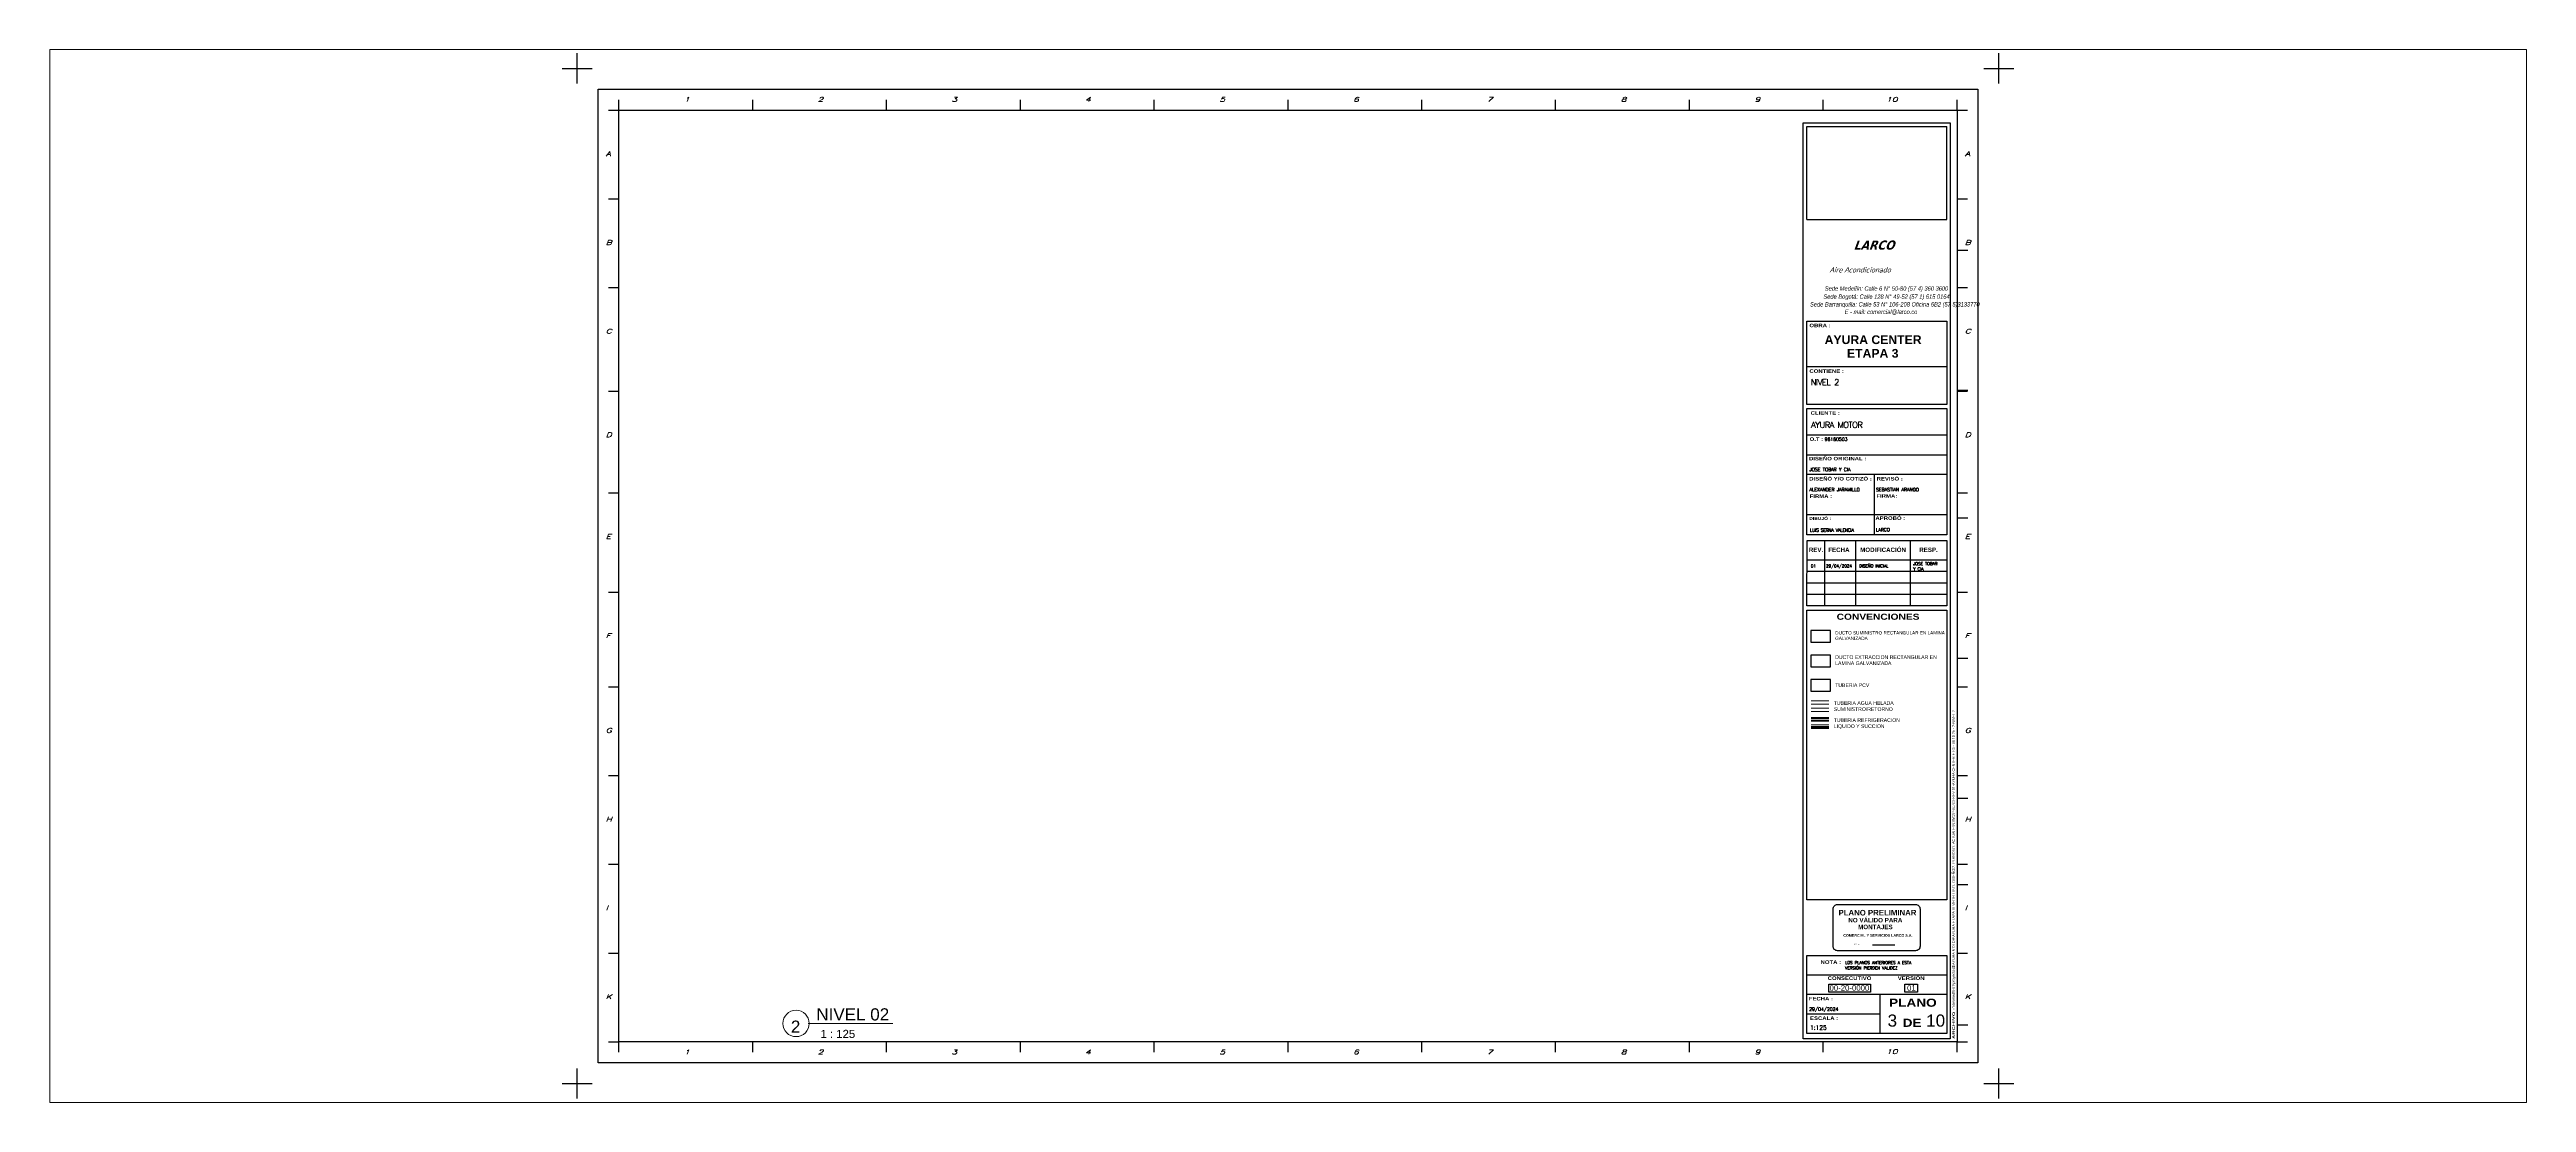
# Paper-space layout 'Layout1' of a CAD drawing. Header units: metres. Extents: x -0.65 to 0.57, y 0.18 to 0.7.
import ezdxf

# ---------------------------------------------------------------- set-up
doc = ezdxf.new("R2010")
doc.units = ezdxf.units.M
doc.header["$LTSCALE"] = 100
doc.layers.get('0').update_dxf_attribs({"color": 254})
for name, color, linetype, lineweight in [('-extracción', 3, 'Continuous', 30), ('-suministro', 5, 'Continuous', 30), ('G-ANNO-TTLB', 250, 'Continuous', 9), ('P-PIPE-1', 70, 'Continuous', 18), ('P-PIPE-2', 32, 'Continuous', 18), ('P-PIPE-Hydronic Return 10-1', 72, 'Continuous', 18), ('P-PIPE-Hydronic Return 3-1', 1, 'Continuous', 18), ('P-PIPE-Hydronic Supply 10-1', 30, 'Continuous', 18), ('P-PIPE-Hydronic Supply 3-1', 11, 'Continuous', 18)]:
    doc.layers.add(name, color=color, linetype=linetype, lineweight=lineweight)
for name, color, linetype in [('-FORMATO 1 X 0.7', 3, 'Continuous'), ('-Texto', 7, 'Continuous'), ('SELLO', 11, 'Continuous')]:
    doc.layers.add(name, color=color, linetype=linetype)
doc.styles.add('# plano', font='arial.ttf')
doc.styles.add('Arial_1', font='arial.ttf', dxfattribs={"height": 0.25})
doc.styles.add('Arial_10', font='arial.ttf', dxfattribs={"height": 0.004})
doc.styles.add('Arial_11', font='arial.ttf', dxfattribs={"height": 0.006})
doc.styles.add('letras', font='txt.shx', dxfattribs={"width": 1.5, "oblique": 20})
doc.styles.add('OBRA', font='arialbd.ttf', dxfattribs={"width": 1.2})
doc.styles.add('oficio', font='ariali.ttf', dxfattribs={"width": 1.5, "oblique": 20})
doc.styles.add('Rótulo', font='simplex.shx')
doc.styles.add('Rótulo 1', font='simplex.shx')

# ---------------------------------------------------------------- blocks, each defined once
blk = doc.blocks.new('Viewport - M_View Title-4169-NIVEL 2')
at = {"layer": 'G-ANNO-TTLB'}
for start, end in [(360, 180), (180, 0)]:
    blk.add_arc((-0.006, 0), 0.0065, start, end, dxfattribs=at)
blk = doc.blocks.new('SELLO')
at = {"layer": 'SELLO', "linetype": 'Continuous'}
blk.add_line((565.012, 568.588), (565.499, 568.588), dxfattribs=at)
blk.add_lwpolyline([(564.242, 569.477), (565.955, 569.477, -0.414214), (566.054, 569.379), (566.054, 568.561, -0.414214), (565.955, 568.462), (564.242, 568.462, -0.414214), (564.144, 568.561), (564.144, 569.379, -0.414214)], format="xyb", close=True, dxfattribs=at)
at = {"layer": 'SELLO', "linetype": 'Continuous', "style": 'OBRA'}
for s, height, p in [('PLANO PRELIMINAR', 0.12239, (564.265, 569.236)), ('NO VÁLIDO PARA', 0.09791, (564.48, 569.084)), ('COMERCIAL Y SERVICIOS LARCO S.A.', 0.05791, (564.369, 568.769)), ('MONTAJES', 0.0979, (564.694, 568.935))]:
    blk.add_text(s, height=height, dxfattribs=at).set_placement(p)
at = {"layer": 'SELLO', "linetype": 'Continuous'}
blk.add_text('FECHA :', height=0.03, dxfattribs=at).set_placement((564.576, 568.588))

psp = doc.layouts.get("Layout1")

# ---------------------------------------------------------------- linework, layer by layer
at = {"layer": '-extracción'}
psp.add_lwpolyline([(0.2248, 0.3988), (0.2152, 0.3988), (0.2152, 0.3931), (0.2248, 0.3931)], close=True, dxfattribs=at)
at = {"layer": '-extracción', "color": 30, "true_color": 0xf26722}
psp.add_lwpolyline([(0.2248, 0.3868), (0.2152, 0.3868), (0.2152, 0.3811), (0.2248, 0.3811)], close=True, dxfattribs=at)
at = {"layer": '-FORMATO 1 X 0.7', "color": 3}
for p, q in [((-0.3997, 0.6878), (-0.3848, 0.6878)), ((-0.3922, 0.6804), (-0.3922, 0.6952)), ((0.3003, 0.6878), (0.3152, 0.6878)), ((0.3078, 0.6804), (0.3078, 0.6952)), ((-0.3922, 0.1804), (-0.3922, 0.1952)), ((0.3078, 0.1804), (0.3078, 0.1952)), ((-0.3997, 0.1878), (-0.3848, 0.1878)), ((0.3003, 0.1878), (0.3152, 0.1878))]:
    psp.add_line(p, q, dxfattribs=at)
at = {"layer": '-FORMATO 1 X 0.7', "color": 7}
for p, q in [((-0.3717, 0.6672), (-0.3717, 0.6723)), ((-0.3058, 0.6672), (-0.3058, 0.6723)), ((-0.2399, 0.6672), (-0.2399, 0.6723)), ((-0.174, 0.6672), (-0.174, 0.6723)), ((-0.1081, 0.6672), (-0.1081, 0.6723)), ((-0.0422, 0.6672), (-0.0422, 0.6723)), ((0.0236, 0.6672), (0.0236, 0.6723)), ((0.0895, 0.6672), (0.0895, 0.6723)), ((0.1554, 0.6672), (0.1554, 0.6723)), ((0.2213, 0.6672), (0.2213, 0.6723)), ((0.2872, 0.6672), (0.2872, 0.6723)), ((-0.3768, 0.6672), (-0.3717, 0.6672)), ((0.2872, 0.6672), (0.2923, 0.6672)), ((-0.3768, 0.6235), (-0.3717, 0.6235)), ((0.2872, 0.6235), (0.2923, 0.6235)), ((0.2925, 0.5981), (0.2872, 0.5981)), ((-0.3768, 0.5798), (-0.3717, 0.5798)), ((0.2872, 0.5798), (0.2923, 0.5798)), ((-0.3768, 0.5288), (-0.3717, 0.5288)), ((0.2925, 0.5291), (0.2872, 0.5291)), ((0.2872, 0.5288), (0.2923, 0.5288)), ((-0.3768, 0.4787), (-0.3717, 0.4787)), ((0.2872, 0.4787), (0.2923, 0.4787)), ((0.2925, 0.4663), (0.2872, 0.4663)), ((-0.3768, 0.4298), (-0.3717, 0.4298)), ((0.2872, 0.4298), (0.2923, 0.4298)), ((0.2925, 0.3972), (0.2872, 0.3972)), ((-0.3768, 0.3832), (-0.3717, 0.3832)), ((0.2872, 0.3832), (0.2923, 0.3832)), ((-0.3768, 0.3395), (-0.3717, 0.3395)), ((0.2872, 0.3395), (0.2923, 0.3395)), ((0.2925, 0.3281), (0.2872, 0.3281)), ((-0.3768, 0.2958), (-0.3717, 0.2958)), ((0.2872, 0.2958), (0.2923, 0.2958)), ((0.2925, 0.2856), (0.2872, 0.2856)), ((-0.3768, 0.252), (-0.3717, 0.252)), ((0.2872, 0.252), (0.2923, 0.252)), ((-0.3768, 0.2083), (-0.3717, 0.2083)), ((-0.3717, 0.2032), (-0.3717, 0.2083)), ((-0.3058, 0.2032), (-0.3058, 0.2083)), ((-0.2399, 0.2032), (-0.2399, 0.2083)), ((-0.174, 0.2032), (-0.174, 0.2083)), ((-0.1081, 0.2032), (-0.1081, 0.2083)), ((-0.0422, 0.2032), (-0.0422, 0.2083)), ((0.0236, 0.2032), (0.0236, 0.2083)), ((0.0895, 0.2032), (0.0895, 0.2083)), ((0.1554, 0.2032), (0.1554, 0.2083)), ((0.2213, 0.2032), (0.2213, 0.2083)), ((0.2925, 0.2165), (0.2872, 0.2165)), ((0.2872, 0.2032), (0.2872, 0.2083)), ((0.2872, 0.2083), (0.2923, 0.2083))]:
    psp.add_line(p, q, dxfattribs=at)
at = {"layer": '-FORMATO 1 X 0.7', "color": 0}
for p, q in [((0.2821, 0.5408), (0.2133, 0.5408)), ((0.2823, 0.5071), (0.2133, 0.5071)), ((0.2823, 0.4973), (0.2133, 0.4973)), ((0.2823, 0.4877), (0.2133, 0.4877)), ((0.2821, 0.4679), (0.2133, 0.4679)), ((0.2821, 0.2412), (0.2133, 0.2412)), ((0.2821, 0.2316), (0.2133, 0.2316)), ((0.2491, 0.222), (0.2133, 0.222))]:
    psp.add_line(p, q, dxfattribs=at)
at = {"layer": '-FORMATO 1 X 0.7', "color": 9}
for p, q in [((0.2821, 0.4456), (0.2133, 0.4456)), ((0.2821, 0.4399), (0.2133, 0.4399)), ((0.2821, 0.4343), (0.2133, 0.4343)), ((0.2821, 0.4286), (0.2133, 0.4286))]:
    psp.add_line(p, q, dxfattribs=at)
at = {"layer": '-FORMATO 1 X 0.7', "color": 7}
for points in [[(-0.382, 0.6775), (0.2975, 0.6775), (0.2975, 0.198), (-0.382, 0.198)], [(-0.3717, 0.6672), (0.2872, 0.6672), (0.2872, 0.2083), (-0.3717, 0.2083)], [(0.224, 0.2368), (0.2445, 0.2368), (0.2445, 0.2328), (0.224, 0.2328)], [(0.2615, 0.2368), (0.2677, 0.2368), (0.2677, 0.2328), (0.2615, 0.2328)]]:
    psp.add_lwpolyline(points, close=True, dxfattribs=at)
at = {"layer": '-FORMATO 1 X 0.7', "color": 7, "ltscale": 0.1}
for points in [[(0.2115, 0.2098), (0.2115, 0.6609), (0.2838, 0.6609), (0.2838, 0.2098)], [(0.2133, 0.5632), (0.2821, 0.5632), (0.2821, 0.5222), (0.2133, 0.5222)], [(0.2133, 0.5202), (0.2821, 0.5202), (0.2821, 0.458), (0.2133, 0.458)], [(0.2134, 0.4552), (0.2821, 0.4552), (0.2821, 0.423), (0.2133, 0.423)], [(0.2133, 0.421), (0.2821, 0.421), (0.2821, 0.2782), (0.2133, 0.2782)], [(0.2133, 0.2508), (0.2821, 0.2508), (0.2821, 0.2124), (0.2133, 0.2124)]]:
    psp.add_lwpolyline(points, close=True, dxfattribs=at)
for points in [[(0.2133, 0.6133), (0.2133, 0.6592)], [(0.2133, 0.6592), (0.2821, 0.6592)], [(0.2821, 0.6133), (0.2821, 0.6592)], [(0.2133, 0.6133), (0.2821, 0.6133)]]:
    psp.add_lwpolyline(points, dxfattribs=at)
at = {"layer": '-FORMATO 1 X 0.7', "color": 7}
for points in [[(0.2463, 0.4877), (0.2463, 0.458)], [(0.222, 0.4552), (0.222, 0.423)], [(0.2372, 0.4552), (0.2372, 0.423)], [(0.2641, 0.4552), (0.2641, 0.423)], [(0.2491, 0.2316), (0.2491, 0.2124)]]:
    psp.add_lwpolyline(points, dxfattribs=at)
at = {"layer": '-suministro'}
psp.add_lwpolyline([(0.2248, 0.4109), (0.2152, 0.4109), (0.2152, 0.4052), (0.2248, 0.4052)], close=True, dxfattribs=at)
at = {"layer": 'G-ANNO-TTLB'}
psp.add_line((-0.2785, 0.2174), (-0.2368, 0.2174), dxfattribs=at)
at = {"layer": 'P-PIPE-1'}
for p, q in [((0.224, 0.368), (0.2153, 0.368)), ((0.2153, 0.3662), (0.224, 0.3663))]:
    psp.add_line(p, q, dxfattribs=at)
at = {"layer": 'P-PIPE-2'}
for p, q in [((0.224, 0.3644), (0.2153, 0.3644)), ((0.2153, 0.3626), (0.224, 0.3626))]:
    psp.add_line(p, q, dxfattribs=at)
at = {"layer": 'P-PIPE-Hydronic Return 10-1'}
for p, q in [((0.224, 0.3675), (0.2153, 0.3675)), ((0.2153, 0.3667), (0.224, 0.3667))]:
    psp.add_line(p, q, dxfattribs=at)
at = {"layer": 'P-PIPE-Hydronic Return 3-1'}
for p, q in [((0.224, 0.3763), (0.2153, 0.3763)), ((0.2153, 0.3746), (0.224, 0.3746))]:
    psp.add_line(p, q, dxfattribs=at)
at = {"layer": 'P-PIPE-Hydronic Supply 10-1'}
for p, q in [((0.224, 0.3637), (0.2153, 0.3637)), ((0.2153, 0.3632), (0.224, 0.3632))]:
    psp.add_line(p, q, dxfattribs=at)
at = {"layer": 'P-PIPE-Hydronic Supply 3-1'}
for p, q in [((0.224, 0.3727), (0.2153, 0.3727)), ((0.2153, 0.371), (0.224, 0.371))]:
    psp.add_line(p, q, dxfattribs=at)

# ---------------------------------------------------------------- block references
at = {"layer": 'G-ANNO-TTLB'}
psp.add_blockref('Viewport - M_View Title-4169-NIVEL 2', (-0.2785, 0.2174), dxfattribs=at)
at = {"layer": 'SELLO', "xscale": 0.02243491892358068, "yscale": 0.02243491892358068, "zscale": 0.02243491892358068}
psp.add_blockref('SELLO', (-12.4304, -12.5002), dxfattribs=at)

# ---------------------------------------------------------------- texts
at = {"layer": '-Texto', "style": 'letras', "oblique": 20, "width": 1.5}
for s, p in [('1', (-0.3396, 0.6714)), ('2', (-0.2739, 0.6714)), ('3', (-0.208, 0.6714)), ('4', (-0.1421, 0.6714)), ('5', (-0.0761, 0.6714)), ('6', (-0.0102, 0.6714)), ('7', (0.0557, 0.6714)), ('8', (0.1216, 0.6714)), ('9', (0.1875, 0.6714)), ('10', (0.2522, 0.6714)), ('A', (-0.3782, 0.6446)), ('A', (0.291, 0.6446)), ('B', (-0.3782, 0.6009)), ('B', (0.291, 0.6009)), ('C', (-0.3782, 0.5572)), ('C', (0.291, 0.5572)), ('D', (-0.3782, 0.5062)), ('D', (0.291, 0.5062)), ('E', (-0.3782, 0.4561)), ('E', (0.291, 0.4561)), ('F', (-0.3782, 0.4073)), ('F', (0.291, 0.4073)), ('G', (-0.3782, 0.3606)), ('G', (0.291, 0.3606)), ('H', (-0.3782, 0.3169)), ('H', (0.291, 0.3169)), ('I', (-0.3782, 0.2732)), ('I', (0.291, 0.2732)), ('K', (-0.3782, 0.2295)), ('K', (0.291, 0.2295)), ('1', (-0.3396, 0.2022)), ('2', (-0.2739, 0.2022)), ('3', (-0.208, 0.2022)), ('4', (-0.1421, 0.2022)), ('5', (-0.0761, 0.2022)), ('6', (-0.0102, 0.2022)), ('7', (0.0557, 0.2022)), ('8', (0.1216, 0.2022)), ('9', (0.1875, 0.2022)), ('10', (0.2522, 0.2024))]:
    psp.add_text(s, height=0.00222, dxfattribs=at).set_placement(p)
at = {"layer": '-Texto'}
for s, height, style, width, p in [('Sede Bogotá: Calle 128 N° 49-52 (57 1) 615 0164 ', 0.002146, 'oficio', 0.75, (0.2214, 0.5743)), ('Sede Medellín: Calle 6 N° 50-80 (57 4) 360 3600 ', 0.002146, 'oficio', 0.75, (0.2221, 0.5783)), ('OBRA :', 0.00175, 'OBRA', 1.2, (0.2145, 0.5603)), ('Sede Barranquilla: Calle 53 N° 106-208 Oficina 6B2 (57 5)3133770', 0.002146, 'oficio', 0.75, (0.2148, 0.5705)), (' E - mail: comercial@larco.co', 0.002146, 'oficio', 0.75, (0.2311, 0.5668)), ('CONTIENE :', 0.00175, 'OBRA', 1.2, (0.2145, 0.5378)), ('CLIENTE :', 0.00175, 'OBRA', 1.2, (0.2151, 0.5172)), ('O.T :', 0.00175, 'OBRA', 1.2, (0.2146, 0.5043)), ('DISEÑO ORIGINAL :', 0.00175, 'OBRA', 1.2, (0.2143, 0.4947)), ('DISEÑÓ Y/O COTIZÓ :', 0.00175, 'OBRA', 1.2, (0.2144, 0.4848)), ('FIRMA :', 0.00175, 'OBRA', 1.2, (0.2146, 0.4762)), ('FIRMA:', 0.00175, 'OBRA', 1.2, (0.2475, 0.4763)), ('REVISÓ :', 0.00175, 'OBRA', 1.2, (0.2476, 0.4848)), ('DIBUJÓ :', 0.00146, 'OBRA', 1.2, (0.2144, 0.4654)), ('APROBÓ :', 0.00175, 'OBRA', 1.2, (0.247, 0.4654)), ('NOTA :', 0.00175, 'OBRA', 1.2, (0.22, 0.2467)), ('CONSECUTIVO', 0.00175, 'OBRA', 1.2, (0.2235, 0.2388)), ('VERSIÓN', 0.00175, 'OBRA', 1.2, (0.258, 0.2388)), ('FECHA :', 0.00175, 'OBRA', 1.2, (0.2142, 0.2287)), ('ESCALA :', 0.00175, 'OBRA', 1.2, (0.2148, 0.2191)), ('PLANO ', 0.004, 'OBRA', 1.2, (0.2537, 0.2256)), ('DE', 0.004, 'OBRA', 1.2, (0.2604, 0.2157))]:
    psp.add_text(s, height=height, dxfattribs=dict(at, style=style, width=width)).set_placement(p)
for s, height, style, p in [('AYURA CENTER ', 0.0043, 'OBRA', (0.222, 0.552)), ('ETAPA 3', 0.0043, 'OBRA', (0.233, 0.5453)), ('REV.', 0.00217, 'OBRA', (0.2142, 0.4496)), ('FECHA', 0.00217, 'OBRA', (0.2238, 0.4496)), ('MODIFICACIÓN', 0.002167, 'OBRA', (0.2395, 0.4496)), ('RESP.', 0.00217, 'OBRA', (0.2686, 0.4496)), ('01', 0.00146, 'Rótulo', (0.2152, 0.442)), ('29/04/2024', 0.00146, 'Rótulo', (0.2227, 0.442)), ('DISEÑO INICIAL', 0.001459, 'Rótulo', (0.239, 0.442)), ('Y CIA', 0.00146, 'Rótulo', (0.2656, 0.4405)), ('JOSE TOBAR', 0.00146, 'Rótulo', (0.2656, 0.4431)), ('LOS PLANOS ANTERIORES A ESTA', 0.001459, 'Rótulo 1', (0.2321, 0.2466)), ('3', 0.006, '# plano', (0.253, 0.2158)), ('10', 0.006, '# plano', (0.272, 0.2158))]:
    psp.add_text(s, height=height, dxfattribs=dict(at, style=style)).set_placement(p)
at = {"layer": '-Texto', "lineweight": 0}
for s, height, style, p in [('96160503', 0.00164, 'Rótulo 1', (0.222, 0.5043)), ('JOSE TOBAR Y CIA', 0.001642, 'Rótulo 1', (0.2145, 0.4894)), ('ALEXANDER JARAMILLO', 0.001642, 'Rótulo 1', (0.2145, 0.4795)), ('SEBASTIAN ARANGO', 0.001642, 'Rótulo 1', (0.2473, 0.4795)), ('LARCO', 0.00164, 'Rótulo 1', (0.2472, 0.4597)), ('VERSIÓN PIERDEN VALIDEZ', 0.001459, 'Rótulo 1', (0.232, 0.244)), ('00-20-0000', 0.00274, '# plano', (0.2244, 0.2335)), ('01', 0.00274, '# plano', (0.2626, 0.2335)), ('29/04/2024', 0.00164, 'Rótulo 1', (0.2144, 0.2236)), ('1:125', 0.00213, 'Rótulo 1', (0.2148, 0.2143))]:
    psp.add_text(s, height=height, dxfattribs=dict(at, style=style)).set_placement(p)
at = {"layer": '-Texto', "style": 'OBRA', "width": 1.75}
psp.add_text('ARCHIVO :', height=0.0012, rotation=90, dxfattribs=at).set_placement((0.2861, 0.2097))
at = {"layer": '-Texto'}
for s, insert, char_height, width, attachment_point, style in [('{\\fTahoma|b1|i0|c0|p34;LARCO}', (0.2462, 0.603), 0.0045, 0.046162, 2, 'oficio'), ('{\\fTahoma|b0|i0|c0|p34;Aire Acondicionado}', (0.2244, 0.5898), 0.002532, 0.065054, 1, 'oficio'), ('{\\T0.9;AYURA MOTOR}', (0.2153, 0.5137), 0.003, 0.061097, 1, 'Rótulo 1'), ('CONVENCIONES', (0.2279, 0.4192), 0.003, 0.060227, 1, 'OBRA'), ('{\\H0.90946x;DUCTO SUMINISTRO RECTANGULAR EN LAMINA GALVANIZADA }', (0.2272, 0.4106), 0.0018, 0.06071, 1, 'Arial_1'), ('DUCTO EXTRACCION RECTANGULAR EN \\PLAMINA GALVANIZADA ', (0.2272, 0.3987), 0.0018, 0.057151, 1, 'Arial_1'), ('TUBERIA PCV', (0.2272, 0.3849), 0.0018, 0.057151, 1, 'Arial_1'), ('TUBERIA AGUA HELADA\\PSUMINISTRO/RETORNO', (0.2265, 0.3761), 0.0018, 0.046943, 1, 'Arial_1'), ('TUBERIA REFRIGERACION\\PLIQUIDO Y SUCCION', (0.2265, 0.3677), 0.0018, 0.03272, 1, 'Arial_1')]:
    psp.add_mtext(s, dxfattribs=dict(at, insert=insert, char_height=char_height, width=width, attachment_point=attachment_point, style=style))
at = {"layer": '-Texto', "lineweight": 0, "attachment_point": 1, "style": 'Rótulo 1'}
for s, insert, char_height, width in [('{\\T0.9;NIVEL 2}', (0.2151, 0.5347), 0.003, 0.065827), ('{\\T0.9;LUIS SERNA VALENCIA}', (0.2148, 0.4612), 0.001642, 0.041622)]:
    psp.add_mtext(s, dxfattribs=dict(at, insert=insert, char_height=char_height, width=width))
at = {"layer": '-Texto', "ltscale": 0.1, "insert": (0.2848, 0.2253), "char_height": 0.0013, "attachment_point": 1, "rotation": 90}
psp.add_mtext('\\\\\\\\Srvmedfs-01\\\\proyectos$\\\\AYURA MOTOR\\\\AYURA ETAPA III MEDELLIN\\\\1. DISEÑO\\\\2. PLANOS\\\\1. ACTUALES\\\\DWG\\\\P-04700-REV 01-AYURA CENTER ET-3 - 08 10 25 - 2-NIVEL 2', dxfattribs=at)
at = {"layer": 'G-ANNO-TTLB', "line_spacing_factor": 0.936439}
for s, insert, char_height, width, attachment_point, style in [('\\pxt2.11667,4.23333,6.35,8.46667,10.58333,12.7,14.81667,16.93333,19.05,21.16667,23.28333,25.4,27.51667,29.63333,31.75,33.86667,35.98334,38.1,40.21667,42.33334,44.45,46.56667,48.68334,50.8,52.91667,55.03334,57.15,59.26667,61.38334,63.5,65.61667,67.73334;{NIVEL 02}', (-0.2745, 0.2218), 0.006, 0.03625, 4, 'Arial_11'), ('\\pxqc,t2.11667,4.23333,6.35,8.46667,10.58333,12.7,14.81667,16.93333,19.05,21.16667,23.28333,25.4,27.51667,29.63333,31.75,33.86667,35.98334,38.1,40.21667,42.33334,44.45,46.56667,48.68334,50.8,52.91667,55.03334,57.15,59.26667,61.38334,63.5,65.61667,67.73334;{2}', (-0.2847, 0.2158), 0.006, 0.00476, 5, 'Arial_11'), ('\\pxt3.175,6.35,9.525,12.7,15.875,19.05,22.225,25.4,28.575,31.75,34.925,38.1,41.275,44.45,47.625,50.8,53.975,57.15,60.325,63.5,66.675,69.85,73.025,76.2,79.375,82.55,85.725,88.9,92.075,95.25,98.425,101.6; 1 : 125', (-0.274, 0.2122), 0.004, 0.01885, 4, 'Arial_10')]:
    psp.add_mtext(s, dxfattribs=dict(at, insert=insert, char_height=char_height, width=width, attachment_point=attachment_point, style=style))

# ---------------------------------------------------------------- viewports
at = {"layer": '0'}
psp.add_viewport(center=(-0.0422, 0.4378), size=(1.2196, 0.518618), view_center_point=(-0.0422, 0.4378), view_height=0.518618, dxfattribs=at)

doc.saveas('drawing.dxf')
